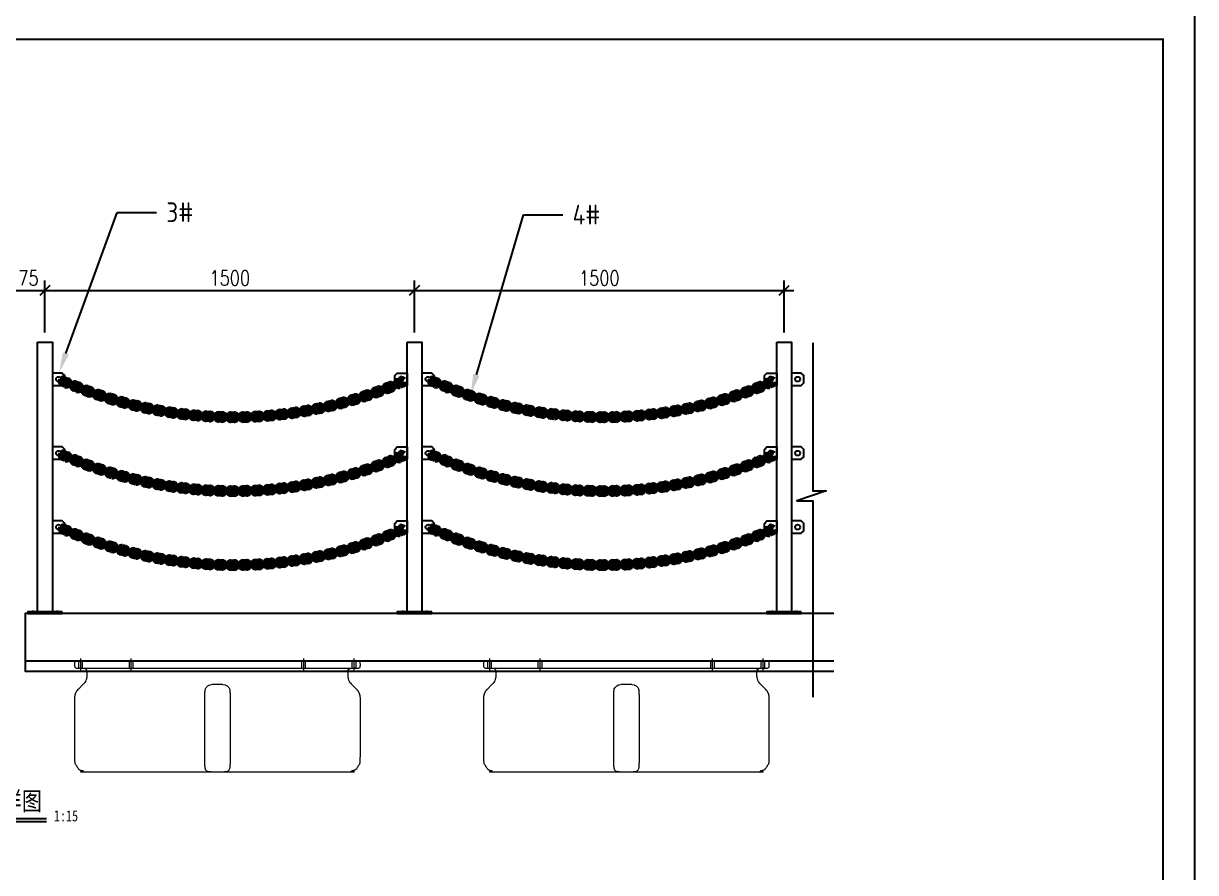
# Model space of a CAD drawing. Extents: x -259369 to -50372, y -155978 to 198088.
# Drawn here: x -102983 to -98225, y 20996 to 24441 of the extents above; entities that cross this region are included whole.
import ezdxf
from ezdxf import colors
from ezdxf.entities.mleader import LeaderData, LeaderLine
from ezdxf.enums import TextEntityAlignment as Align
from ezdxf.math import Vec2, Vec3

# ---------------------------------------------------------------- set-up
doc = ezdxf.new("R2010")
doc.units = 0
doc.header["$LTSCALE"] = 1000
doc.header["$MEASUREMENT"] = 0
doc.linetypes.add('CENTER', pattern=[2, 1.25, -0.25, 0.25, -0.25])
doc.linetypes.add('HIDDEN', pattern=[0.375, 0.25, -0.125])
doc.layers.add('CAXA0', color=7, linetype='Continuous', lineweight=70)
doc.layers.add('浮箱', color=160, linetype='Continuous', lineweight=20)
doc.layers.add('hjh350-1200', color=170, linetype='Continuous')
doc.layers.add('连接端梁', color=130, linetype='Continuous')
doc.styles.add('HZTXT', font='txtw.shx', dxfattribs={"width": 0.8, "bigfont": 'hztxtw.shx'})
doc.styles.get("Standard").update_dxf_attribs({"font": 'gbenor.shx', "bigfont": 'gbcbig.shx'})
doc.styles.add('工程字体', font='', dxfattribs={"width": 0.8})
doc.styles.get('工程字体').set_extended_font_data('SimSun')
doc.dimstyles.new('DIM-20', dxfattribs={"dimscale": 20, "dimtxt": 3, "dimasz": 2, "dimexe": 2, "dimexo": 2, "dimgap": 1, "dimtad": 1, "dimdec": 1, "dimdsep": 46, "dimtxsty": 'HZTXT', "dimblk": 'OBLIQUE', "dimcen": 0, "dimdle": 2, "dimclrd": 9, "dimclre": 9, "dimclrt": 6, "dimadec": 1, "dimazin": 0, "dimtfac": 1, "dimtdec": 1, "dimtix": 1, "dimtofl": 0, "dimtmove": 2, "dimatfit": 3, "dimldrblk": 'OBLIQUE', "dimfxl": 15, "dimtolj": 1, "dimtzin": 0, "dimarcsym": 1})

# ---------------------------------------------------------------- blocks, each defined once
blk = doc.blocks.new('*U62')
blk.add_line((0, 0), (28.94, 0))
at = {"const_width": 0.5}
blk.add_lwpolyline([(0, 0.75), (28.94, 0.75)], dxfattribs=at)
at = {"style": '工程字体', "width": 0.8}
blk.add_attdef('图名标注', (0.42, 3), '', height=5, dxfattribs=at)
at = {"style": '工程字体', "width": 0.8, "flags": 8}
blk.add_attdef('1:1', (30.94, 0), '', height=3, dxfattribs=at)
at = {"color": 6}
blk.add_wipeout([(-11.72, 9.81), (-11.13, 10.04), (-10.53, 10.2), (-9.91, 10.31), (-9.29, 10.37), (-8.66, 10.37), (-8.03, 10.31), (-7.41, 10.2), (-6.81, 10.04), (-6.22, 9.81), (-5.65, 9.54), (-5.12, 9.22), (-4.61, 8.85), (-4.13, 8.44), (-3.7, 7.98), (-3.31, 7.49), (-2.96, 6.97), (-2.67, 6.42), (-2.42, 5.84), (-2.22, 5.24), (-2.08, 4.63), (-2, 4.01), (-1.97, 3.38), (-2, 2.75), (-2, 2.75), (-2.08, 2.13), (-2.22, 1.52), (-2.42, 0.92), (-2.67, 0.34), (-2.96, -0.21), (-3.31, -0.74), (-3.7, -1.23), (-4.13, -1.68), (-4.61, -2.09), (-5.12, -2.46), (-5.65, -2.79), (-6.22, -3.06), (-6.81, -3.28), (-7.41, -3.45), (-8.03, -3.56), (-8.66, -3.62), (-9.29, -3.62), (-9.91, -3.56), (-10.53, -3.45), (-11.13, -3.28), (-11.72, -3.06), (-11.72, -3.06), (-12.29, -2.79), (-12.83, -2.46), (-13.34, -2.09), (-13.81, -1.68), (-14.24, -1.23), (-14.63, -0.74), (-14.98, -0.21), (-15.28, 0.34), (-15.53, 0.92), (-15.72, 1.52), (-15.86, 2.13), (-15.94, 2.75), (-15.97, 3.38), (-15.94, 4.01), (-15.86, 4.63), (-15.72, 5.24), (-15.53, 5.84), (-15.28, 6.42), (-14.98, 6.97), (-14.63, 7.49), (-14.24, 7.98), (-13.81, 8.44), (-13.34, 8.85), (-12.83, 9.22), (-12.29, 9.54)], dxfattribs=at)
at = {"color": 6, "lineweight": -3, "const_width": 0.35}
blk.add_lwpolyline([(-15.97, 3.36, 1), (-1.97, 3.36, 1)], format="xyb", close=True, dxfattribs=at)
at = {"style": 'HZTXT', "width": 0.766, "flags": 8}
blk.add_attdef('2', text='', height=5, dxfattribs=at).set_placement((-9, 3.38), align=Align.MIDDLE)
blk = doc.blocks.new('*U78')
blk.add_lwpolyline([(-25, 25), (-25, -25), (15, -25), (25, -15), (25, 15), (15, 25), (-25, 25)])
blk.add_circle((0, 0), 10)
blk = doc.blocks.new('*U79')
at = {"color": 0, "linetype": 'ByBlock', "lineweight": -2, "transparency": 16777216}
for p in [(0, 600), (0, 300), (0, 0)]:
    blk.add_blockref('*U78', p, dxfattribs=at)
blk = doc.blocks.new('*U76')
blk.add_lwpolyline([(-25, 25), (-25, -25), (15, -25), (25, -15), (25, 15), (15, 25), (-25, 25)])
blk.add_circle((0, 0), 10)
blk = doc.blocks.new('*U77')
at = {"color": 0, "linetype": 'ByBlock', "lineweight": -2, "transparency": 16777216}
for p in [(0, 600), (0, 300), (0, 0)]:
    blk.add_blockref('*U76', p, dxfattribs=at)
blk = doc.blocks.new('LG-LZ')
at = {"color": 7}
for points in [[(1136941, 2514483.9), (1137081, 2514483.9), (1137081, 2514477.9), (1136941, 2514477.9), (1136941, 2514483.9)], [(1136955, 2514483.9), (1136955, 2514477.9)], [(1136962, 2514488.9), (1136962, 2514472.9)], [(1136969, 2514483.9), (1136969, 2514477.9)], [(1137053, 2514483.9), (1137053, 2514477.9)], [(1137060, 2514488.9), (1137060, 2514472.9)], [(1137067, 2514483.9), (1137067, 2514477.9)]]:
    blk.add_lwpolyline(points, dxfattribs=at)
at = {"layer": 'hjh350-1200', "color": 6}
blk.add_lwpolyline([(1137041, 2515577.9), (1136981, 2515577.9), (1136981, 2514483.9), (1137041, 2514483.9)], close=True, dxfattribs=at)
at = {"xscale": -1}
blk.add_blockref('*U77', (1136956, 2514827.9), dxfattribs=at)
blk.add_blockref('*U79', (1137066, 2514827.9))
blk = doc.blocks.new('*U81')
blk.add_lwpolyline([(-25, 25), (-25, -25), (15, -25), (25, -15), (25, 15), (15, 25), (-25, 25)])
blk.add_circle((0, 0), 10)
blk = doc.blocks.new('*U82')
at = {"color": 0, "linetype": 'ByBlock', "lineweight": -2, "transparency": 16777216}
for p in [(0, 600), (0, 300), (0, 0)]:
    blk.add_blockref('*U81', p, dxfattribs=at)
blk = doc.blocks.new('LG-DB-LZ')
at = {"color": 7}
for points in [[(1142793, 2514483.9), (1142933, 2514483.9), (1142933, 2514477.9), (1142793, 2514477.9), (1142793, 2514483.9)], [(1142807, 2514483.9), (1142807, 2514477.9)], [(1142814, 2514488.9), (1142814, 2514472.9)], [(1142821, 2514483.9), (1142821, 2514477.9)], [(1142905, 2514483.9), (1142905, 2514477.9)], [(1142912, 2514488.9), (1142912, 2514472.9)], [(1142919, 2514483.9), (1142919, 2514477.9)]]:
    blk.add_lwpolyline(points, dxfattribs=at)
at = {"layer": 'hjh350-1200', "color": 6}
blk.add_lwpolyline([(1142893, 2515577.9), (1142833, 2515577.9), (1142833, 2514483.9), (1142893, 2514483.9)], close=True, dxfattribs=at)
at = {"xscale": -1}
blk.add_blockref('*U82', (1142808, 2514827.9), dxfattribs=at)
blk = doc.blocks.new('1560x1160x450C')
at = {"layer": '浮箱', "color": 1, "linetype": 'HIDDEN', "ltscale": 9.144}
for p, q in [((17.6, 420), (17.6, 450)), ((32.6, 420), (32.6, 450)), ((222.6, 420), (222.6, 450)), ((237.6, 420), (237.6, 450)), ((922.6, 420), (922.6, 450)), ((937.6, 420), (937.6, 450)), ((1127.6, 420), (1127.6, 450)), ((1142.6, 420), (1142.6, 450))]:
    blk.add_line(p, q, dxfattribs=at)
at = {"layer": '浮箱', "color": 1, "linetype": 'CENTER', "ltscale": 6.096}
for p, q in [((25.1, 410), (25.1, 460)), ((230.1, 410), (230.1, 460)), ((930.1, 410), (930.1, 460)), ((1135.1, 410), (1135.1, 460))]:
    blk.add_line(p, q, dxfattribs=at)
at = {"layer": '浮箱', "color": 180, "linetype": 'Continuous'}
for p, q in [((14.8, 334.6), (35.5, 355.4)), ((557.8, 354.4), (602.4, 354.4)), ((1124.8, 355.4), (1145.5, 334.6)), ((527.4, 50), (527.4, 299.3)), ((632.8, 299.3), (632.8, 50)), ((0, 95.5), (0.1, 95.5)), ((0.1, 92.4), (0, 92.4)), ((0, 87.9), (0.1, 87.9)), ((602.4, 0.5), (557.8, 0.5))]:
    blk.add_line(p, q, dxfattribs=at)
blk.add_lwpolyline([(50.1, 390.7), (50.1, 408, 0.414214), (38.1, 420)], format="xyb", dxfattribs=at)
for centre, start, end in [((557.8, 324.4), 90, 160.019), ((602.4, 324.4), 19.981, 90)]:
    blk.add_arc(centre, 30, start, end, dxfattribs=at)
for points, weights, knots in [([(1122.1, 420), (580.1, 420), (38.1, 420), (24.1, 420), (10.1, 420), (0.1, 420), (0.1, 430), (0.1, 435), (0.1, 440), (0.1, 450), (10.1, 450), (30.1, 450), (50.1, 450), (580.1, 450), (1110.1, 450), (1130.1, 450), (1150.1, 450), (1160.1, 450), (1160.1, 440), (1160.1, 435), (1160.1, 430), (1160.1, 420), (1150.1, 420), (1136.1, 420), (1122.1, 420), (1110.1, 420), (1110.1, 408), (1110.1, 399.4), (1110.1, 390.7)], [1, 1, 1, 1, 1, 0.707106781187, 1, 1, 1, 0.707106781187, 1, 1, 1, 1, 1, 1, 1, 0.707106781187, 1, 1, 1, 0.707106781187, 1, 1, 1, 0.707106781187, 1, 1, 1], [0, 0, 0, 1, 1, 2, 2, 3.570796, 3.570796, 4.570796, 4.570796, 6.141593, 6.141593, 7.141593, 7.141593, 8.141593, 8.141593, 9.141593, 9.141593, 10.712389, 10.712389, 11.712389, 11.712389, 13.283185, 13.283185, 14.283185, 14.283185, 15.853982, 15.853982, 16.853982, 16.853982, 16.853982]), ([(1145.5, 334.6), (1160.1, 320), (1160.1, 299.3), (1160.1, 174.6), (1160.1, 50), (1160.1, 0), (1110.1, 0), (580.1, 0), (50.1, 0), (0.1, 0), (0.1, 50), (0.1, 174.6), (0.1, 299.3), (0.1, 320), (14.8, 334.6)], [1, 0.923879532511, 1, 1, 1, 0.707106781187, 1, 1, 1, 0.707106781187, 1, 1, 1, 0.923879532511, 1], [0, 0, 0, 0.785398, 0.785398, 1.785398, 1.785398, 3.356194, 3.356194, 4.356194, 4.356194, 5.926991, 5.926991, 6.926991, 6.926991, 7.712389, 7.712389, 7.712389])]:
    blk.add_rational_spline(points, weights, degree=2, knots=knots, dxfattribs=at)
for points, knots in [([(35.5, 355.4), (36.2, 356.1), (37.7, 357.7), (39.8, 360.2), (42.8, 364.4), (45.7, 369.5), (48, 376), (49.1, 380.3), (49.7, 384.1), (50.1, 387.4), (50.1, 389.6), (50.1, 390.7)], [0, 0, 0, 0, 0.111111, 0.215175, 0.312349, 0.577796, 0.694932, 0.801882, 0.869831, 0.935528, 1, 1, 1, 1]), ([(1110.1, 390.7), (1110.1, 389.9), (1110.2, 388.2), (1110.3, 385.8), (1110.6, 383.3), (1111.2, 380.1), (1112.3, 376), (1114.6, 369.5), (1117.8, 363.9), (1121.5, 358.8), (1123.6, 356.5), (1124.8, 355.4)], [0, 0, 0, 0, 0.048299, 0.097136, 0.146958, 0.198184, 0.305132, 0.422267, 0.687709, 0.836011, 1, 1, 1, 1]), ([(528.2, 324.9), (528.3, 325.8), (528.4, 327.6), (528.7, 330.1), (529.1, 332.4), (529.5, 333.9), (529.6, 334.6)], [0, 0, 0, 0, 0.259247, 0.499984, 0.755295, 1, 1, 1, 1]), ([(630.6, 334.6), (630.8, 333.9), (631.1, 332.4), (631.5, 330.1), (631.8, 327.6), (631.9, 325.8), (632, 324.9)], [0, 0, 0, 0, 0.244698, 0.500016, 0.740745, 1, 1, 1, 1]), ([(527.4, 299.3), (527.4, 300.4), (527.4, 302.6), (527.5, 305.9), (527.5, 309.2), (527.6, 312.4), (527.7, 315.6), (527.9, 318.8), (528, 321.9), (528.2, 323.9), (528.2, 324.9)], [0, 0, 0, 0, 0.122219, 0.245218, 0.369005, 0.493587, 0.61897, 0.745163, 0.87217, 1, 1, 1, 1]), ([(632, 324.9), (632.1, 323.9), (632.2, 321.9), (632.4, 318.8), (632.5, 315.6), (632.6, 312.4), (632.7, 309.2), (632.8, 305.9), (632.8, 302.6), (632.8, 300.4), (632.8, 299.3)], [0, 0, 0, 0, 0.12783, 0.254837, 0.38103, 0.506413, 0.630995, 0.754782, 0.877781, 1, 1, 1, 1]), ([(528.2, 24.4), (528.2, 25.4), (528, 27.4), (527.9, 30.5), (527.7, 33.7), (527.6, 36.9), (527.5, 40.1), (527.5, 43.4), (527.4, 46.7), (527.4, 48.9), (527.4, 50)], [0, 0, 0, 0, 0.12783, 0.254837, 0.38103, 0.506413, 0.630995, 0.754782, 0.877781, 1, 1, 1, 1]), ([(632.8, 50), (632.8, 48.9), (632.8, 46.7), (632.8, 43.4), (632.7, 40.1), (632.6, 36.9), (632.5, 33.7), (632.4, 30.5), (632.2, 27.4), (632.1, 25.4), (632, 24.4)], [0, 0, 0, 0, 0.122219, 0.245218, 0.369005, 0.493587, 0.61897, 0.745163, 0.87217, 1, 1, 1, 1]), ([(43, 0.5), (43, 0.5), (43, 0.5), (42.8, 0.5), (42.5, 0.6), (42.2, 0.6), (42.2, 0.6), (42.1, 0.6)], [0, 0, 0, 0, 0.054271, 0.054271, 0.93831, 0.93831, 1, 1, 1, 1]), ([(557.8, 0.5), (557.2, 0.5), (556, 0.5), (554.2, 0.6), (552.4, 0.6), (550, 0.7), (547.2, 1), (543.1, 1.5), (538.7, 2.7), (534.8, 5.1), (531.9, 8.5), (530, 12.8), (528.8, 18.1), (528.4, 22.2), (528.2, 24.4)], [0, 0, 0, 0, 0.031209, 0.062393, 0.093792, 0.12564, 0.187504, 0.251378, 0.371495, 0.500802, 0.620125, 0.750264, 0.867177, 1, 1, 1, 1]), ([(632, 24.4), (631.9, 23.5), (631.8, 21.7), (631.5, 19.2), (631.1, 17), (630.7, 15), (629.9, 12), (628.4, 8.5), (625.5, 5.1), (621.5, 2.7), (617.1, 1.5), (613.1, 1), (609.7, 0.7), (606.1, 0.5), (603.6, 0.5), (602.4, 0.5)], [0, 0, 0, 0, 0.055187, 0.107762, 0.157763, 0.205231, 0.250218, 0.380384, 0.499766, 0.628925, 0.748948, 0.812136, 0.874399, 0.938073, 1, 1, 1, 1])]:
    blk.add_open_spline(points, degree=3, knots=knots, dxfattribs=at)
blk.add_open_spline([(39.6, 1.1), (38.4, 1.4), (37, 1.7), (35.6, 2.1)], degree=3, dxfattribs=at)
blk = doc.blocks.new('_Oblique')
at = {"color": 0, "linetype": 'ByBlock', "lineweight": -2}
blk.add_line((-0.5, -0.5), (0.5, 0.5), dxfattribs=at)
blk = doc.blocks.new('*D470')
at = {"color": 9, "lineweight": -2, "transparency": 16777216}
for p, q in [((-102895.7, 23187.7), (-102895.7, 23398.1)), ((-101395.6, 23187.7), (-101395.6, 23398.1)), ((-102935.7, 23358.1), (-101355.6, 23358.1))]:
    blk.add_line(p, q, dxfattribs=at)
at = {"layer": 'Defpoints', "color": 0, "transparency": 16777216}
for p in [(-101395.6, 23358.1), (-102895.7, 23147.7), (-101395.6, 23147.7)]:
    blk.add_point(p, dxfattribs=at)
at = {"color": 9, "lineweight": -2, "transparency": 16777216, "xscale": 40, "yscale": 40, "zscale": 40, "rotation": 180}
blk.add_blockref('_Oblique', (-102895.7, 23358.1), dxfattribs=at)
at = {"color": 9, "lineweight": -2, "transparency": 16777216, "xscale": 40, "yscale": 40, "zscale": 40}
blk.add_blockref('_Oblique', (-101395.6, 23358.1), dxfattribs=at)
at = {"color": 6, "transparency": 16777216, "insert": (-102145.6, 23408.1), "char_height": 60, "attachment_point": 5, "style": 'HZTXT'}
blk.add_mtext('\\A1;1500', dxfattribs=at)
blk = doc.blocks.new('*D429')
at = {"color": 9, "lineweight": -2, "transparency": 16777216}
for p, q in [((-103070.7, 23187.7), (-103070.7, 23398.1)), ((-102895.7, 23187.7), (-102895.7, 23398.1)), ((-103110.7, 23358.1), (-102855.7, 23358.1))]:
    blk.add_line(p, q, dxfattribs=at)
at = {"layer": 'Defpoints', "color": 0, "transparency": 16777216}
for p in [(-102895.7, 23358.1), (-103070.7, 23147.7), (-102895.7, 23147.7)]:
    blk.add_point(p, dxfattribs=at)
at = {"color": 9, "lineweight": -2, "transparency": 16777216, "xscale": 40, "yscale": 40, "zscale": 40, "rotation": 180}
blk.add_blockref('_Oblique', (-103070.7, 23358.1), dxfattribs=at)
at = {"color": 9, "lineweight": -2, "transparency": 16777216, "xscale": 40, "yscale": 40, "zscale": 40}
blk.add_blockref('_Oblique', (-102895.7, 23358.1), dxfattribs=at)
at = {"color": 6, "transparency": 16777216, "insert": (-102983.2, 23408.1), "char_height": 60, "attachment_point": 5, "style": 'HZTXT'}
blk.add_mtext('\\A1;175', dxfattribs=at)
blk = doc.blocks.new('*D472')
at = {"color": 9, "lineweight": -2, "transparency": 16777216}
for p, q in [((-101395.6, 23187.7), (-101395.6, 23398.1)), ((-99895.6, 23187.7), (-99895.6, 23398.1)), ((-101435.6, 23358.1), (-99855.6, 23358.1))]:
    blk.add_line(p, q, dxfattribs=at)
at = {"layer": 'Defpoints', "color": 0, "transparency": 16777216}
for p in [(-99895.6, 23358.1), (-101395.6, 23147.7), (-99895.6, 23147.7)]:
    blk.add_point(p, dxfattribs=at)
at = {"color": 9, "lineweight": -2, "transparency": 16777216, "xscale": 40, "yscale": 40, "zscale": 40, "rotation": 180}
blk.add_blockref('_Oblique', (-101395.6, 23358.1), dxfattribs=at)
at = {"color": 9, "lineweight": -2, "transparency": 16777216, "xscale": 40, "yscale": 40, "zscale": 40}
blk.add_blockref('_Oblique', (-99895.6, 23358.1), dxfattribs=at)
at = {"color": 6, "transparency": 16777216, "insert": (-100645.6, 23408.1), "char_height": 60, "attachment_point": 5, "style": 'HZTXT'}
blk.add_mtext('\\A1;1500', dxfattribs=at)
blk = doc.blocks.new('*U428')
at = {"layer": 'CAXA0'}
for p, q in [((22.9, 13.8), (36.3, 14)), ((36.4, 6), (23.1, 5.8)), ((72.4, 15.8), (85.7, 16.6)), ((86.1, 8.6), (72.8, 7.8)), ((36.6, -4.6), (23.2, -4.8)), ((36.7, -12.6), (23.4, -12.8)), ((86.7, -2.1), (73.4, -2.8)), ((87.1, -10.1), (73.8, -10.8))]:
    blk.add_line(p, q, dxfattribs=at)
blk.add_lwpolyline([(71.5, 6.4), (39.6, 4.7, 1), (39.8, -3.3), (72, -1.6, 1), (71.5, 6.4)], format="xyb", dxfattribs=at)
for centre, radius, start, end in [((23.2, 0.5), 13.3, 90.9188, 163.4612), ((23.2, 0.5), 5.33, 90.9188, 132.3284), ((36.5, 0.7), 13.3, 19.6243, 90.9188), ((36.5, 0.7), 13.3, 19.6243, 90.9188), ((36.5, 0.7), 5.33, 49.5092, 90.9188), ((36.5, 0.7), 5.33, 49.5092, 90.9188), ((73.1, 2.5), 13.3, 93.1606, 165.703), ((73.1, 2.5), 5.33, 93.1606, 134.5702), ((86.4, 3.3), 13.3, 20.6182, 93.1606), ((86.4, 3.3), 13.3, 20.6182, 93.1606), ((86.4, 3.3), 5.33, 51.751, 93.1606), ((86.4, 3.3), 5.33, 51.751, 93.1606), ((23.2, 0.5), 13.3, 198.3764, 270.9188), ((23.2, 0.5), 5.33, 229.5092, 270.9188), ((36.5, 0.7), 5.33, 270.9188, 312.3284), ((36.5, 0.7), 5.33, 270.9188, 312.3284), ((36.5, 0.7), 13.3, 270.9188, 344.7109), ((36.5, 0.7), 13.3, 270.9188, 344.7109), ((73.1, 2.5), 13.3, 200.6182, 273.1606), ((73.1, 2.5), 5.33, 231.751, 273.1606), ((86.4, 3.3), 5.33, 273.1606, 314.5702), ((86.4, 3.3), 5.33, 273.1606, 314.5702), ((86.4, 3.3), 13.3, 273.1606, 345.703), ((86.4, 3.3), 13.3, 273.1606, 345.703)]:
    blk.add_arc(centre, radius, start, end, dxfattribs=at)
blk = doc.blocks.new('*U418')
at = {"color": 0, "linetype": 'ByBlock', "lineweight": -2, "transparency": 16777216}
for p, rotation in [((1133087.5, 2514792.3), 337.3196608943006), ((1134309.3, 2514754.5), 19.13840639479485), ((1134356.3, 2514771.6), 20.8111562148144), ((1134402.8, 2514790), 22.48390603483395), ((1133133.9, 2514773.7), 338.9924107143205), ((1133180.8, 2514756.4), 340.6651605343401), ((1133228.2, 2514740.6), 342.3379103543596), ((1134165.6, 2514711.6), 14.12015693473617), ((1134213.9, 2514724.5), 15.79290675475594), ((1134261.9, 2514738.8), 17.46565657477529), ((1133276.1, 2514726.1), 344.0106601743796), ((1133324.3, 2514713), 345.6834099943995), ((1133373, 2514701.4), 347.3561598144195), ((1133421.9, 2514691.1), 349.0289096344392), ((1133969.3, 2514674.2), 7.429157654657272), ((1134018.8, 2514681.4), 9.101907474677274), ((1134068, 2514690), 10.77465729469707), ((1134117, 2514700.1), 12.44740711471662), ((1133471.1, 2514682.3), 350.701659454459), ((1133520.6, 2514675), 352.374409274479), ((1133570.2, 2514669.1), 354.047159094499), ((1133620, 2514664.6), 355.7199089145188), ((1133669.9, 2514661.6), 357.3926587345386), ((1133719.9, 2514660.1), 359.0654085545586), ((1133769.9, 2514660), 0.7381583745778378), ((1133819.9, 2514661.3), 2.410908194597671), ((1133869.8, 2514664.2), 4.083658014617702), ((1133919.6, 2514668.5), 5.756407834637476)]:
    blk.add_blockref('*U428', p, dxfattribs=dict(at, rotation=rotation))
blk = doc.blocks.new('*U426')
at = {"layer": 'CAXA0'}
for p, q in [((22.9, 13.8), (36.3, 14)), ((36.4, 6), (23.1, 5.8)), ((72.4, 15.8), (85.7, 16.6)), ((86.1, 8.6), (72.8, 7.8)), ((36.6, -4.6), (23.2, -4.8)), ((36.7, -12.6), (23.4, -12.8)), ((86.7, -2.1), (73.4, -2.8)), ((87.1, -10.1), (73.8, -10.8))]:
    blk.add_line(p, q, dxfattribs=at)
blk.add_lwpolyline([(71.5, 6.4), (39.6, 4.7, 1), (39.8, -3.3), (72, -1.6, 1), (71.5, 6.4)], format="xyb", dxfattribs=at)
for centre, radius, start, end in [((23.2, 0.5), 13.3, 90.9188, 163.4612), ((23.2, 0.5), 5.33, 90.9188, 132.3284), ((36.5, 0.7), 13.3, 19.6243, 90.9188), ((36.5, 0.7), 13.3, 19.6243, 90.9188), ((36.5, 0.7), 5.33, 49.5092, 90.9188), ((36.5, 0.7), 5.33, 49.5092, 90.9188), ((73.1, 2.5), 13.3, 93.1606, 165.703), ((73.1, 2.5), 5.33, 93.1606, 134.5702), ((86.4, 3.3), 13.3, 20.6182, 93.1606), ((86.4, 3.3), 13.3, 20.6182, 93.1606), ((86.4, 3.3), 5.33, 51.751, 93.1606), ((86.4, 3.3), 5.33, 51.751, 93.1606), ((23.2, 0.5), 13.3, 198.3764, 270.9188), ((23.2, 0.5), 5.33, 229.5092, 270.9188), ((36.5, 0.7), 5.33, 270.9188, 312.3284), ((36.5, 0.7), 5.33, 270.9188, 312.3284), ((36.5, 0.7), 13.3, 270.9188, 344.7109), ((36.5, 0.7), 13.3, 270.9188, 344.7109), ((73.1, 2.5), 13.3, 200.6182, 273.1606), ((73.1, 2.5), 5.33, 231.751, 273.1606), ((86.4, 3.3), 5.33, 273.1606, 314.5702), ((86.4, 3.3), 5.33, 273.1606, 314.5702), ((86.4, 3.3), 13.3, 273.1606, 345.703), ((86.4, 3.3), 13.3, 273.1606, 345.703)]:
    blk.add_arc(centre, radius, start, end, dxfattribs=at)
blk = doc.blocks.new('*U422')
at = {"color": 0, "linetype": 'ByBlock', "lineweight": -2, "transparency": 16777216}
for p, rotation in [((1133087.5, 2514792.3), 337.3328809634602), ((1134309.4, 2514754.2), 19.10254951700604), ((1134356.4, 2514771.3), 20.77333625914769), ((1134402.9, 2514789.7), 22.44412300128936), ((1133133.9, 2514773.7), 339.0036677056019), ((1133180.8, 2514756.4), 340.6744544477436), ((1133228.2, 2514740.6), 342.3452411898857), ((1134165.7, 2514711.4), 14.09018929058124), ((1134214, 2514724.3), 15.76097603272291), ((1134261.9, 2514738.6), 17.43176277486454), ((1133276.1, 2514726.1), 344.0160279320277), ((1133324.4, 2514713.1), 345.6868146741697), ((1133373, 2514701.4), 347.3576014163115), ((1133421.9, 2514691.2), 349.0283881584534), ((1133969.3, 2514674.1), 7.407042322013218), ((1134018.8, 2514681.3), 9.077829064155344), ((1134068, 2514689.9), 10.74861580629766), ((1134117, 2514700), 12.41940254843954), ((1133471.1, 2514682.4), 350.6991749005951), ((1133520.6, 2514675), 352.3699616427371), ((1133570.2, 2514669.1), 354.0407483848791), ((1133620, 2514664.6), 355.711535127021), ((1133669.9, 2514661.6), 357.3823218691628), ((1133719.9, 2514660.1), 359.0531086113044), ((1133769.9, 2514660), 0.7238953534464116), ((1133819.9, 2514661.3), 2.394682095588288), ((1133869.8, 2514664.1), 4.065468837730066), ((1133919.6, 2514668.4), 5.736255579871536)]:
    blk.add_blockref('*U426', p, dxfattribs=dict(at, rotation=rotation))
blk = doc.blocks.new('*U425')
at = {"layer": 'CAXA0'}
for p, q in [((22.9, 13.8), (36.3, 14)), ((36.4, 6), (23.1, 5.8)), ((72.4, 15.8), (85.7, 16.6)), ((86.1, 8.6), (72.8, 7.8)), ((36.6, -4.6), (23.2, -4.8)), ((36.7, -12.6), (23.4, -12.8)), ((86.7, -2.1), (73.4, -2.8)), ((87.1, -10.1), (73.8, -10.8))]:
    blk.add_line(p, q, dxfattribs=at)
blk.add_lwpolyline([(71.5, 6.4), (39.6, 4.7, 1), (39.8, -3.3), (72, -1.6, 1), (71.5, 6.4)], format="xyb", dxfattribs=at)
for centre, radius, start, end in [((23.2, 0.5), 13.3, 90.9188, 163.4612), ((23.2, 0.5), 5.33, 90.9188, 132.3284), ((36.5, 0.7), 13.3, 19.6243, 90.9188), ((36.5, 0.7), 13.3, 19.6243, 90.9188), ((36.5, 0.7), 5.33, 49.5092, 90.9188), ((36.5, 0.7), 5.33, 49.5092, 90.9188), ((73.1, 2.5), 13.3, 93.1606, 165.703), ((73.1, 2.5), 5.33, 93.1606, 134.5702), ((86.4, 3.3), 13.3, 20.6182, 93.1606), ((86.4, 3.3), 13.3, 20.6182, 93.1606), ((86.4, 3.3), 5.33, 51.751, 93.1606), ((86.4, 3.3), 5.33, 51.751, 93.1606), ((23.2, 0.5), 13.3, 198.3764, 270.9188), ((23.2, 0.5), 5.33, 229.5092, 270.9188), ((36.5, 0.7), 5.33, 270.9188, 312.3284), ((36.5, 0.7), 5.33, 270.9188, 312.3284), ((36.5, 0.7), 13.3, 270.9188, 344.7109), ((36.5, 0.7), 13.3, 270.9188, 344.7109), ((73.1, 2.5), 13.3, 200.6182, 273.1606), ((73.1, 2.5), 5.33, 231.751, 273.1606), ((86.4, 3.3), 5.33, 273.1606, 314.5702), ((86.4, 3.3), 5.33, 273.1606, 314.5702), ((86.4, 3.3), 13.3, 273.1606, 345.703), ((86.4, 3.3), 13.3, 273.1606, 345.703)]:
    blk.add_arc(centre, radius, start, end, dxfattribs=at)
blk = doc.blocks.new('*U427')
at = {"color": 0, "linetype": 'ByBlock', "lineweight": -2, "transparency": 16777216}
for p, rotation in [((1133087.5, 2514792.3), 337.3328809634602), ((1134309.4, 2514754.2), 19.10254951705531), ((1134356.4, 2514771.3), 20.77333625919961), ((1134402.9, 2514789.7), 22.44412300134389), ((1133133.9, 2514773.7), 339.0036677056041), ((1133180.8, 2514756.4), 340.6744544477477), ((1133228.2, 2514740.6), 342.3452411898915), ((1134165.7, 2514711.4), 14.0901892906242), ((1134214, 2514724.3), 15.76097603276785), ((1134261.9, 2514738.6), 17.43176277491147), ((1133276.1, 2514726.1), 344.0160279320354), ((1133324.4, 2514713.1), 345.6868146741793), ((1133373, 2514701.4), 347.3576014163232), ((1133421.9, 2514691.2), 349.0283881584667), ((1133969.3, 2514674.1), 7.407042322048842), ((1134018.8, 2514681.3), 9.077829064192636), ((1134068, 2514689.9), 10.74861580633672), ((1134117, 2514700), 12.41940254848057), ((1133471.1, 2514682.4), 350.6991749006104), ((1133520.6, 2514675), 352.3699616427544), ((1133570.2, 2514669.1), 354.0407483848983), ((1133620, 2514664.6), 355.7115351270423), ((1133669.9, 2514661.6), 357.382321869186), ((1133719.9, 2514660.1), 359.0531086113298), ((1133769.9, 2514660), 0.7238953534725933), ((1133819.9, 2514661.3), 2.394682095616606), ((1133869.8, 2514664.1), 4.065468837760482), ((1133919.6, 2514668.4), 5.736255579904885)]:
    blk.add_blockref('*U425', p, dxfattribs=dict(at, rotation=rotation))
blk = doc.blocks.new('*U415')
at = {"layer": 'CAXA0'}
for p, q in [((22.9, 13.8), (36.3, 14)), ((36.4, 6), (23.1, 5.8)), ((72.4, 15.8), (85.7, 16.6)), ((86.1, 8.6), (72.8, 7.8)), ((36.6, -4.6), (23.2, -4.8)), ((36.7, -12.6), (23.4, -12.8)), ((86.7, -2.1), (73.4, -2.8)), ((87.1, -10.1), (73.8, -10.8))]:
    blk.add_line(p, q, dxfattribs=at)
blk.add_lwpolyline([(71.5, 6.4), (39.6, 4.7, 1), (39.8, -3.3), (72, -1.6, 1), (71.5, 6.4)], format="xyb", dxfattribs=at)
for centre, radius, start, end in [((23.2, 0.5), 13.3, 90.9188, 163.4612), ((23.2, 0.5), 5.33, 90.9188, 132.3284), ((36.5, 0.7), 13.3, 19.6243, 90.9188), ((36.5, 0.7), 13.3, 19.6243, 90.9188), ((36.5, 0.7), 5.33, 49.5092, 90.9188), ((36.5, 0.7), 5.33, 49.5092, 90.9188), ((73.1, 2.5), 13.3, 93.1606, 165.703), ((73.1, 2.5), 5.33, 93.1606, 134.5702), ((86.4, 3.3), 13.3, 20.6182, 93.1606), ((86.4, 3.3), 13.3, 20.6182, 93.1606), ((86.4, 3.3), 5.33, 51.751, 93.1606), ((86.4, 3.3), 5.33, 51.751, 93.1606), ((23.2, 0.5), 13.3, 198.3764, 270.9188), ((23.2, 0.5), 5.33, 229.5092, 270.9188), ((36.5, 0.7), 5.33, 270.9188, 312.3284), ((36.5, 0.7), 5.33, 270.9188, 312.3284), ((36.5, 0.7), 13.3, 270.9188, 344.7109), ((36.5, 0.7), 13.3, 270.9188, 344.7109), ((73.1, 2.5), 13.3, 200.6182, 273.1606), ((73.1, 2.5), 5.33, 231.751, 273.1606), ((86.4, 3.3), 5.33, 273.1606, 314.5702), ((86.4, 3.3), 5.33, 273.1606, 314.5702), ((86.4, 3.3), 13.3, 273.1606, 345.703), ((86.4, 3.3), 13.3, 273.1606, 345.703)]:
    blk.add_arc(centre, radius, start, end, dxfattribs=at)
blk = doc.blocks.new('*U419')
at = {"color": 0, "linetype": 'ByBlock', "lineweight": -2, "transparency": 16777216}
for p, rotation in [((1133087.5, 2514792.3), 337.3196608943006), ((1134309.3, 2514754.5), 19.13840639479485), ((1134356.3, 2514771.6), 20.8111562148144), ((1134402.8, 2514790), 22.48390603483395), ((1133133.9, 2514773.7), 338.9924107143205), ((1133180.8, 2514756.4), 340.6651605343401), ((1133228.2, 2514740.6), 342.3379103543596), ((1134165.6, 2514711.6), 14.12015693473617), ((1134213.9, 2514724.5), 15.79290675475594), ((1134261.9, 2514738.8), 17.46565657477529), ((1133276.1, 2514726.1), 344.0106601743796), ((1133324.3, 2514713), 345.6834099943995), ((1133373, 2514701.4), 347.3561598144195), ((1133421.9, 2514691.1), 349.0289096344392), ((1133969.3, 2514674.2), 7.429157654657272), ((1134018.8, 2514681.4), 9.101907474677274), ((1134068, 2514690), 10.77465729469707), ((1134117, 2514700.1), 12.44740711471662), ((1133471.1, 2514682.3), 350.701659454459), ((1133520.6, 2514675), 352.374409274479), ((1133570.2, 2514669.1), 354.047159094499), ((1133620, 2514664.6), 355.7199089145188), ((1133669.9, 2514661.6), 357.3926587345386), ((1133719.9, 2514660.1), 359.0654085545586), ((1133769.9, 2514660), 0.7381583745778378), ((1133819.9, 2514661.3), 2.410908194597671), ((1133869.8, 2514664.2), 4.083658014617702), ((1133919.6, 2514668.5), 5.756407834637476)]:
    blk.add_blockref('*U415', p, dxfattribs=dict(at, rotation=rotation))
blk = doc.blocks.new('*U420')
at = {"layer": 'CAXA0'}
for p, q in [((22.9, 13.8), (36.3, 14)), ((36.4, 6), (23.1, 5.8)), ((72.4, 15.8), (85.7, 16.6)), ((86.1, 8.6), (72.8, 7.8)), ((36.6, -4.6), (23.2, -4.8)), ((36.7, -12.6), (23.4, -12.8)), ((86.7, -2.1), (73.4, -2.8)), ((87.1, -10.1), (73.8, -10.8))]:
    blk.add_line(p, q, dxfattribs=at)
blk.add_lwpolyline([(71.5, 6.4), (39.6, 4.7, 1), (39.8, -3.3), (72, -1.6, 1), (71.5, 6.4)], format="xyb", dxfattribs=at)
for centre, radius, start, end in [((23.2, 0.5), 13.3, 90.9188, 163.4612), ((23.2, 0.5), 5.33, 90.9188, 132.3284), ((36.5, 0.7), 13.3, 19.6243, 90.9188), ((36.5, 0.7), 13.3, 19.6243, 90.9188), ((36.5, 0.7), 5.33, 49.5092, 90.9188), ((36.5, 0.7), 5.33, 49.5092, 90.9188), ((73.1, 2.5), 13.3, 93.1606, 165.703), ((73.1, 2.5), 5.33, 93.1606, 134.5702), ((86.4, 3.3), 13.3, 20.6182, 93.1606), ((86.4, 3.3), 13.3, 20.6182, 93.1606), ((86.4, 3.3), 5.33, 51.751, 93.1606), ((86.4, 3.3), 5.33, 51.751, 93.1606), ((23.2, 0.5), 13.3, 198.3764, 270.9188), ((23.2, 0.5), 5.33, 229.5092, 270.9188), ((36.5, 0.7), 5.33, 270.9188, 312.3284), ((36.5, 0.7), 5.33, 270.9188, 312.3284), ((36.5, 0.7), 13.3, 270.9188, 344.7109), ((36.5, 0.7), 13.3, 270.9188, 344.7109), ((73.1, 2.5), 13.3, 200.6182, 273.1606), ((73.1, 2.5), 5.33, 231.751, 273.1606), ((86.4, 3.3), 5.33, 273.1606, 314.5702), ((86.4, 3.3), 5.33, 273.1606, 314.5702), ((86.4, 3.3), 13.3, 273.1606, 345.703), ((86.4, 3.3), 13.3, 273.1606, 345.703)]:
    blk.add_arc(centre, radius, start, end, dxfattribs=at)
blk = doc.blocks.new('*U423')
at = {"color": 0, "linetype": 'ByBlock', "lineweight": -2, "transparency": 16777216}
for p, rotation in [((1133087.5, 2514792.3), 337.3328809634602), ((1134309.4, 2514754.2), 19.10254951700604), ((1134356.4, 2514771.3), 20.77333625914769), ((1134402.9, 2514789.7), 22.44412300128936), ((1133133.9, 2514773.7), 339.0036677056019), ((1133180.8, 2514756.4), 340.6744544477436), ((1133228.2, 2514740.6), 342.3452411898857), ((1134165.7, 2514711.4), 14.09018929058124), ((1134214, 2514724.3), 15.76097603272291), ((1134261.9, 2514738.6), 17.43176277486454), ((1133276.1, 2514726.1), 344.0160279320277), ((1133324.4, 2514713.1), 345.6868146741697), ((1133373, 2514701.4), 347.3576014163115), ((1133421.9, 2514691.2), 349.0283881584534), ((1133969.3, 2514674.1), 7.407042322013218), ((1134018.8, 2514681.3), 9.077829064155344), ((1134068, 2514689.9), 10.74861580629766), ((1134117, 2514700), 12.41940254843954), ((1133471.1, 2514682.4), 350.6991749005951), ((1133520.6, 2514675), 352.3699616427371), ((1133570.2, 2514669.1), 354.0407483848791), ((1133620, 2514664.6), 355.711535127021), ((1133669.9, 2514661.6), 357.3823218691628), ((1133719.9, 2514660.1), 359.0531086113044), ((1133769.9, 2514660), 0.7238953534464116), ((1133819.9, 2514661.3), 2.394682095588288), ((1133869.8, 2514664.1), 4.065468837730066), ((1133919.6, 2514668.4), 5.736255579871536)]:
    blk.add_blockref('*U420', p, dxfattribs=dict(at, rotation=rotation))
blk = doc.blocks.new('*U424')
at = {"layer": 'CAXA0'}
for p, q in [((22.9, 13.8), (36.3, 14)), ((36.4, 6), (23.1, 5.8)), ((72.4, 15.8), (85.7, 16.6)), ((86.1, 8.6), (72.8, 7.8)), ((36.6, -4.6), (23.2, -4.8)), ((36.7, -12.6), (23.4, -12.8)), ((86.7, -2.1), (73.4, -2.8)), ((87.1, -10.1), (73.8, -10.8))]:
    blk.add_line(p, q, dxfattribs=at)
blk.add_lwpolyline([(71.5, 6.4), (39.6, 4.7, 1), (39.8, -3.3), (72, -1.6, 1), (71.5, 6.4)], format="xyb", dxfattribs=at)
for centre, radius, start, end in [((23.2, 0.5), 13.3, 90.9188, 163.4612), ((23.2, 0.5), 5.33, 90.9188, 132.3284), ((36.5, 0.7), 13.3, 19.6243, 90.9188), ((36.5, 0.7), 13.3, 19.6243, 90.9188), ((36.5, 0.7), 5.33, 49.5092, 90.9188), ((36.5, 0.7), 5.33, 49.5092, 90.9188), ((73.1, 2.5), 13.3, 93.1606, 165.703), ((73.1, 2.5), 5.33, 93.1606, 134.5702), ((86.4, 3.3), 13.3, 20.6182, 93.1606), ((86.4, 3.3), 13.3, 20.6182, 93.1606), ((86.4, 3.3), 5.33, 51.751, 93.1606), ((86.4, 3.3), 5.33, 51.751, 93.1606), ((23.2, 0.5), 13.3, 198.3764, 270.9188), ((23.2, 0.5), 5.33, 229.5092, 270.9188), ((36.5, 0.7), 5.33, 270.9188, 312.3284), ((36.5, 0.7), 5.33, 270.9188, 312.3284), ((36.5, 0.7), 13.3, 270.9188, 344.7109), ((36.5, 0.7), 13.3, 270.9188, 344.7109), ((73.1, 2.5), 13.3, 200.6182, 273.1606), ((73.1, 2.5), 5.33, 231.751, 273.1606), ((86.4, 3.3), 5.33, 273.1606, 314.5702), ((86.4, 3.3), 5.33, 273.1606, 314.5702), ((86.4, 3.3), 13.3, 273.1606, 345.703), ((86.4, 3.3), 13.3, 273.1606, 345.703)]:
    blk.add_arc(centre, radius, start, end, dxfattribs=at)
blk = doc.blocks.new('*U421')
at = {"color": 0, "linetype": 'ByBlock', "lineweight": -2, "transparency": 16777216}
for p, rotation in [((1133087.5, 2514792.3), 337.3328809634602), ((1134309.4, 2514754.2), 19.10254951705531), ((1134356.4, 2514771.3), 20.77333625919961), ((1134402.9, 2514789.7), 22.44412300134389), ((1133133.9, 2514773.7), 339.0036677056041), ((1133180.8, 2514756.4), 340.6744544477477), ((1133228.2, 2514740.6), 342.3452411898915), ((1134165.7, 2514711.4), 14.0901892906242), ((1134214, 2514724.3), 15.76097603276785), ((1134261.9, 2514738.6), 17.43176277491147), ((1133276.1, 2514726.1), 344.0160279320354), ((1133324.4, 2514713.1), 345.6868146741793), ((1133373, 2514701.4), 347.3576014163232), ((1133421.9, 2514691.2), 349.0283881584667), ((1133969.3, 2514674.1), 7.407042322048842), ((1134018.8, 2514681.3), 9.077829064192636), ((1134068, 2514689.9), 10.74861580633672), ((1134117, 2514700), 12.41940254848057), ((1133471.1, 2514682.4), 350.6991749006104), ((1133520.6, 2514675), 352.3699616427544), ((1133570.2, 2514669.1), 354.0407483848983), ((1133620, 2514664.6), 355.7115351270423), ((1133669.9, 2514661.6), 357.382321869186), ((1133719.9, 2514660.1), 359.0531086113298), ((1133769.9, 2514660), 0.7238953534725933), ((1133819.9, 2514661.3), 2.394682095616606), ((1133869.8, 2514664.1), 4.065468837760482), ((1133919.6, 2514668.4), 5.736255579904885)]:
    blk.add_blockref('*U424', p, dxfattribs=dict(at, rotation=rotation))

msp = doc.modelspace()

# ---------------------------------------------------------------- linework, layer by layer
for points in [[(-99778.87, 23145.57), (-99778.87, 22545.02), (-99724.35, 22545.02), (-99844.1, 22503.6), (-99779.38, 22503.6), (-99779.38, 21707.54)], [(-99693.46, 22047.72), (-102975.66, 22047.72), (-102975.66, 21854.72), (-99693.46, 21854.72)], [(-102975.66, 21854.72), (-102975.66, 21812.72), (-99693.46, 21812.72)]]:
    msp.add_lwpolyline(points)
for centre, radius, start, end in [((-102130.04, 24555.54), 1712.62, 245.45195, 291.50957), ((-100630, 24555.54), 1712.62, 245.45195, 291.50957), ((-102129.56, 24257.53), 1714.63, 245.46517, 291.49839), ((-100629.52, 24257.53), 1714.63, 245.46517, 291.49839), ((-102129.56, 23957.53), 1714.63, 245.46517, 291.49839), ((-100629.52, 23957.53), 1714.63, 245.46517, 291.49839)]:
    msp.add_arc(centre, radius, start, end)

# ---------------------------------------------------------------- block references
at = {"xscale": -1}
for name, p in [('LG-DB-LZ', (1039967.31, -2492430.21)), ('LG-LZ', (1035615.35, -2492430.21)), ('LG-LZ', (1037115.4, -2492430.21))]:
    msp.add_blockref(name, p, dxfattribs=at)
at = {"rotation": 358.1322842162513}
for name, p in [('*U418', (-1317289.22, -2453528.93)), ('*U419', (-1315789.17, -2453528.93)), ('*U422', (-1317289.22, -2453828.93)), ('*U423', (-1315789.17, -2453828.93)), ('*U427', (-1317289.22, -2454128.93)), ('*U421', (-1315789.17, -2454128.93))]:
    msp.add_blockref(name, p, dxfattribs=at)
ref = msp.add_blockref('*U62', (-103323.36, 21203.8), dxfattribs=dict(xscale=15, yscale=15, zscale=15))
ref.add_attrib('2', '1', dxfattribs={"height": 75, "style": 'HZTXT', "width": 0.766}).set_placement((-103458.29, 21254.47), align=Align.MIDDLE)
ref.add_attrib('图名标注', '栏杆大样图', (-103317.07, 21248.8), dxfattribs={"height": 75, "style": '工程字体', "width": 0.8})
ref.add_attrib('1:1', '1:15', (-102859.23, 21203.8), dxfattribs={"height": 45, "style": '工程字体', "width": 0.8})
at = {"layer": '浮箱', "xscale": -1}
for p in [(-101615.53, 21404.72), (-99955.53, 21404.72)]:
    msp.add_blockref('1560x1160x450C', p, dxfattribs=at)

# ---------------------------------------------------------------- dimensions: what is measured, and where the dimension line sits
for base, p1, p2, picture, middle in [((-102895.66, 23358.06), (-103070.66, 23147.72), (-102895.66, 23147.72), '*D429', (-102983.16, 23408.06)), ((-101395.6127, 23358.055), (-102895.6559, 23147.7161), (-101395.6127, 23147.7161), '*D470', (-102145.6343, 23408.055)), ((-99895.57, 23358.06), (-101395.61, 23147.72), (-99895.57, 23147.72), '*D472', (-100645.59, 23408.06))]:
    dim = msp.add_linear_dim(base=base, p1=p1, p2=p2, dimstyle='DIM-20')
    dim.commit()
    dim.dimension.update_dxf_attribs({"geometry": picture, "text_midpoint": middle})

# ---------------------------------------------------------------- leaders
ml = msp.add_multileader_mtext('Standard')
ml.set_content('3#', color=256)
ml.set_leader_properties()
ml.build(insert=Vec2(0, 0))
ml.multileader.update_dxf_attribs({"arrow_head_size": 80, "scale": 20})
ctx = ml.context
ctx.base_point, ctx.scale, ctx.char_height, ctx.arrow_head_size, ctx.landing_gap_size, ctx.plane_origin = Vec3(-102442.92, 23674.35), 20, 80, 80, 40, Vec3(-102838, 23299.97)
notes = []
notes.append((ctx, [(0, (1, 1, 0), (-102602.92, 23674.35), (1, 0), 160, [(0, [(-102838, 23026.32)], 0, [])])]))
ctx.mtext.insert, ctx.mtext.flow_direction = Vec3(-102402.92, 23715.06), 5
ml = msp.add_multileader_mtext('Standard')
ml.set_content('4#', color=256)
ml.set_leader_properties()
ml.build(insert=Vec2(0, 0))
ml.multileader.update_dxf_attribs({"arrow_head_size": 80, "scale": 20})
ctx = ml.context
ctx.base_point, ctx.scale, ctx.char_height, ctx.arrow_head_size, ctx.landing_gap_size, ctx.plane_origin = Vec3(-100793.99, 23664.58), 20, 80, 80, 40, Vec3(-101167.3, 23211.9)
notes.append((ctx, [(0, (1, 1, 0), (-100953.99, 23664.58), (1, 0), 160, [(0, [(-101167.3, 22938.25)], 0, [])])]))
ctx.mtext.insert, ctx.mtext.flow_direction = Vec3(-100753.99, 23705.26), 5
for ctx, leaders in notes:
    for number, flags, end, landing, length, lines in leaders:
        leader = LeaderData()
        leader.index, (leader.has_last_leader_line, leader.has_dogleg_vector, leader.attachment_direction) = number, flags
        leader.last_leader_point, leader.dogleg_vector, leader.dogleg_length = Vec3(end), Vec3(landing), length
        for number, points, colour, breaks in lines:
            line = LeaderLine()
            line.index, line.vertices, line.color, line.breaks = number, Vec3.list(points), colors.encode_raw_color(colour), breaks
            leader.lines.append(line)
        ctx.leaders.append(leader)

# ---------------------------------------------------------------- next in the draw order: linework, layer by layer
at = {"layer": '连接端梁', "color": 0, "const_width": 8}
for points in [[(-107106.17, 24504.21), (-98229.33, 24504.21), (-98229.33, 17488.07), (-107106.17, 17488.07)], [(-106978.17, 24376.21), (-98357.33, 24376.21), (-98357.33, 17616.07), (-106978.17, 17616.07)]]:
    msp.add_lwpolyline(points, close=True, dxfattribs=at)

doc.saveas('drawing.dxf')
